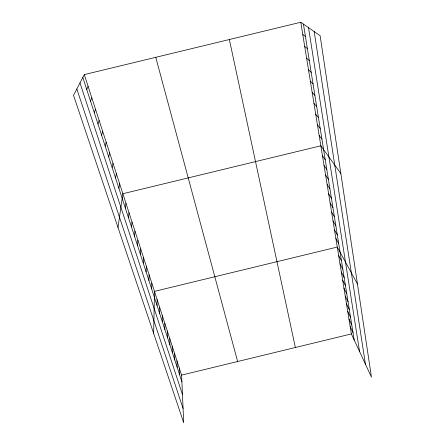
<?xml version="1.0" encoding="UTF-8"?>
<svg xmlns="http://www.w3.org/2000/svg" width="445" height="445" viewBox="0 0 445 445"><rect width="100%" height="100%" fill="white"/><g stroke="black" fill="none" stroke-linecap="round" stroke-linejoin="round"><path stroke-width="0.67" d="M159.683 313.591L159.716 307.534M157.041 305.476L157.113 299.507M153.653 333.444L154.482 291.369L337.277 247.058L357.457 284.021M151.65 288.9L151.806 283.115M148.891 280.439L149.097 274.743M146.099 271.851L146.349 266.255M143.262 263.134L143.563 257.644M140.386 254.295L140.731 248.905M137.466 245.323L137.861 240.044M134.501 236.217L134.952 231.055M131.492 226.978L131.998 221.927M128.438 217.594L129 212.666M125.34 208.071L125.957 203.27M117.992 227.456L122.865 193.725L320.834 145.793L340.837 173.483M118.898 188.28L119.633 183.746M115.55 178L116.351 173.606M112.151 167.548L113.019 163.304M108.691 156.929L109.631 152.841M105.181 146.138L106.188 142.205M101.61 135.163L102.684 131.397M97.978 124.005L99.129 120.411M94.284 112.663L95.514 109.242M90.53 101.121L91.837 97.889M86.708 89.384L88.099 86.341M84.3 74.599L73.536 95.352L183.707 422.75L181.593 375.113L84.3 74.599L300.781 22.25L320.116 35.711L371.464 377.171L351.378 333.917L300.781 22.25M181.593 375.113L351.378 333.917M302.756 34.426L305.426 36.49M304.703 46.402L307.384 48.666M306.611 58.173L309.308 60.642M308.491 69.759L311.2 72.418M310.343 81.151L313.058 83.999M312.162 92.36L314.888 95.386M313.953 103.39L316.69 106.589M315.711 114.243L318.459 117.608M317.446 124.923L320.205 128.455M319.154 135.441L321.919 139.124M322.441 155.689L325.217 159.666M324.021 165.434L326.808 169.551M325.584 175.041L328.371 179.285M327.12 184.503L329.912 188.88M328.632 193.825L331.436 198.331M330.123 203.02L332.932 207.643M331.597 212.081L334.406 216.815M333.044 221.009L335.858 225.86M334.473 229.815L337.288 234.776M335.886 238.498L338.701 243.56M338.645 255.502L341.465 260.764M339.997 263.829L342.822 269.186M341.332 272.04L344.157 277.491M342.644 280.139L345.47 285.679M343.941 288.132L346.772 293.761M345.225 296.02L348.051 301.727M346.488 303.801L349.314 309.592M347.734 311.478L350.56 317.346M348.963 319.059L351.789 325M350.176 326.535L353.002 332.554M76.835 88.994L183.073 408.454M79.983 82.92L182.456 394.559M82.82 77.447L181.888 381.816M155.761 57.316L237.636 361.518M229.364 39.516L295.363 347.512M303.434 24.097L354.203 340.008M308.535 27.651L359.577 351.578M314.192 31.589L365.434 364.194M179.291 367.998L179.552 374.64M176.954 360.784L177.188 367.364M174.59 353.48L174.785 359.988M172.193 346.077L172.354 352.518M169.762 338.573L169.89 344.942M167.303 330.974L167.387 337.266M164.806 323.265L164.856 329.484M162.275 315.455L162.286 321.59"/></g></svg>
